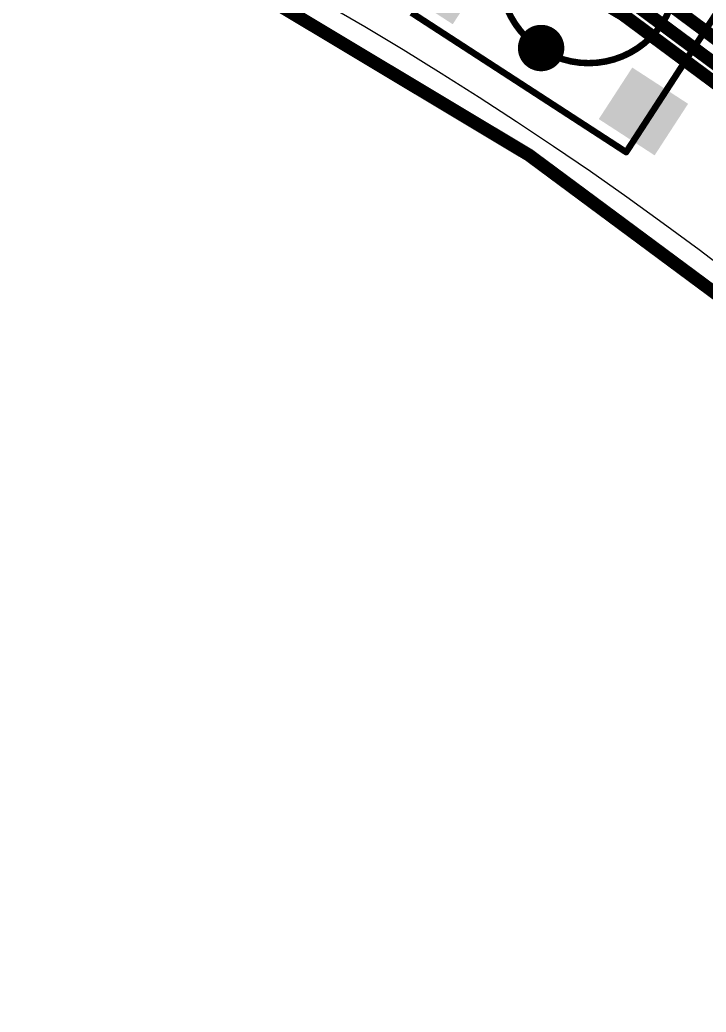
# Model space of a CAD drawing. Extents: x -0.1 to 79.1, y -0.1 to 79.1.
# Drawn here: x 30.06 to 43.46, y 43.13 to 62.51 of the extents above; entities that cross this region are included whole.
import ezdxf

# ---------------------------------------------------------------- set-up
doc = ezdxf.new("R2010")
doc.units = 0
for name, color, linetype in [('1', 12, 'CONTINUOUS'), ('16', 132, 'CONTINUOUS'), ('18', 110, 'CONTINUOUS'), ('20', 53, 'CONTINUOUS'), ('21', 40, 'CONTINUOUS')]:
    doc.layers.add(name, color=color, linetype=linetype)

# ---------------------------------------------------------------- blocks, each defined once
blk = doc.blocks.new('RECT')
blk.add_solid([(-0.5, -0.5), (0.5, -0.5), (-0.5, 0.5), (0.5, 0.5)])
blk = doc.blocks.new('ROUNDV')
at = {"const_width": 0.5}
blk.add_lwpolyline([(0, -0.25, 1), (0, 0.25, 1), (0, -0.25)], format="xyb", dxfattribs=at)

msp = doc.modelspace()

# ---------------------------------------------------------------- linework, layer by layer
at = {"layer": '1', "const_width": 0.254}
for points in [[(79, 0, 0.4142), (0, 79)], [(75.6, 0, 0.4142), (0, 75.6)], [(72, 0, 0.4142), (0, 72)], [(72, 0, 0.4142), (0, 72)]]:
    msp.add_lwpolyline(points, format="xyb", dxfattribs=at)
at = {"layer": '16', "const_width": 0.254}
for points in [[(79, 0, 0.4142), (0, 79)], [(76, 0, 0.4142), (0, 76)], [(75.3, 0, 0.4142), (0, 75.3)], [(72, 0, 0.4142), (0, 72)]]:
    msp.add_lwpolyline(points, format="xyb", dxfattribs=at)
at = {"layer": '20'}
for radius in [78.85, 72.4]:
    msp.add_arc((0, 0), radius, 0, 90, dxfattribs=at)
at = {"layer": '21'}
for points, const_width in [([(41.1609, 61.6618, 1), (41.1609, 65.1027, 1), (41.1609, 61.6618)], 0.127), ([(41.8694, 59.9413, 1), (41.9226, 59.9067)], 0.0635), ([(41.8787, 59.8973, 1), (41.9133, 59.9506)], 0.0635)]:
    msp.add_lwpolyline(points, format="xyb", dxfattribs=dict(at, const_width=const_width))
at = {"layer": '21', "const_width": 0.127}
for points in [[(44.6192, 64.1173), (41.896, 59.924)], [(41.896, 59.924), (37.7026, 62.6472)]]:
    msp.add_lwpolyline(points, dxfattribs=at)

# ---------------------------------------------------------------- block references
at = {"layer": '1', "xscale": 1.3, "yscale": 1.2, "rotation": 147}
for p in [(38.2914, 63.2783), (42.2331, 60.7185)]:
    msp.add_blockref('RECT', p, dxfattribs=at)
at = {"layer": '18', "xscale": 0.9064, "yscale": 0.9064}
msp.add_blockref('ROUNDV', (40.235, 61.9565), dxfattribs=at)
msp.add_blockref('ROUNDV', (40.235, 61.9565), dxfattribs=at)

doc.saveas('drawing.dxf')
